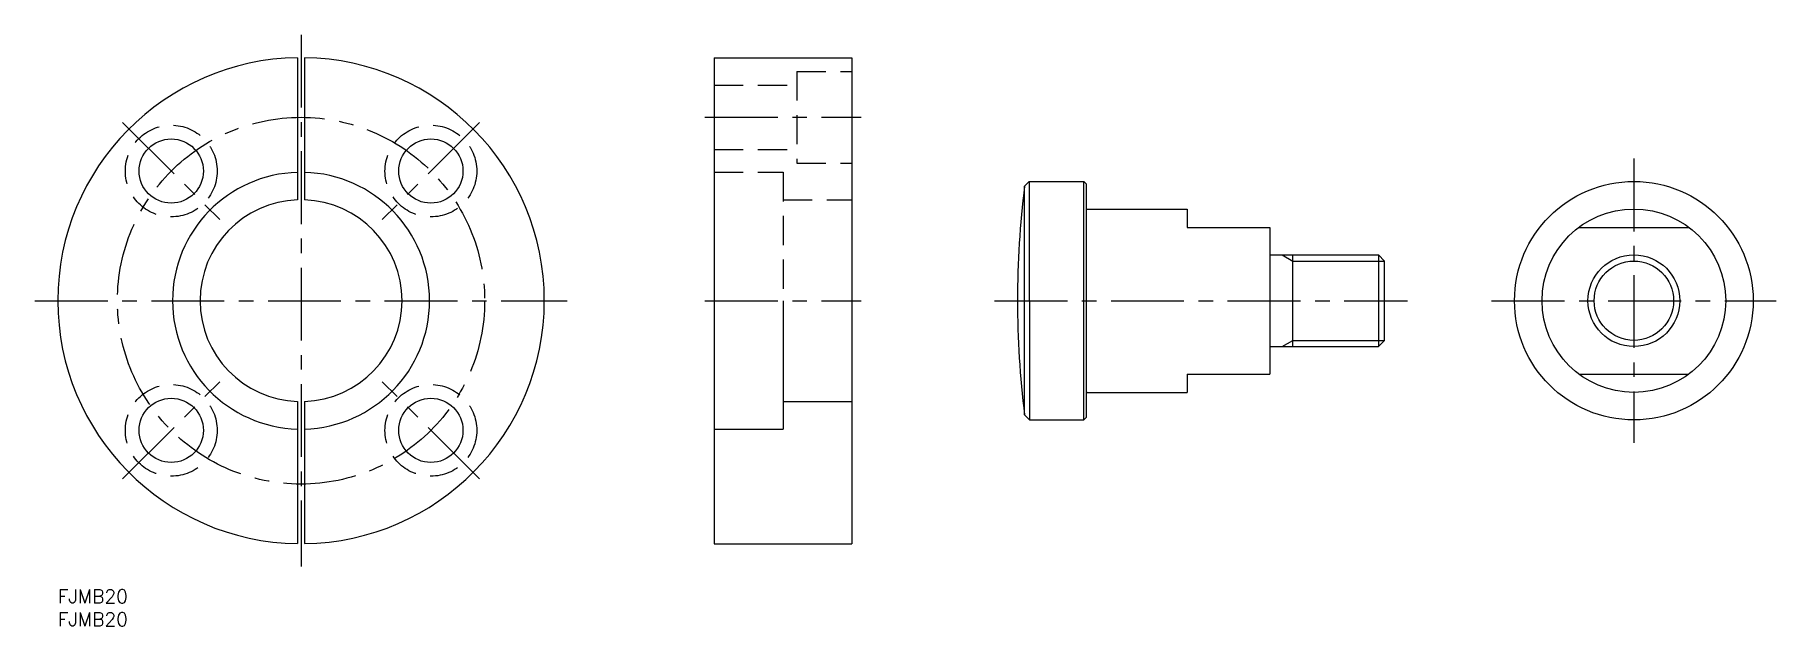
# Model space of a CAD drawing. Extents: x -5 to 374, y -8 to 121.
import ezdxf

# ---------------------------------------------------------------- set-up
doc = ezdxf.new("R2010")
doc.units = 0
doc.header["$LTSCALE"] = 0.5
doc.linetypes.add('CENTER', pattern=[50.8, 31.75, -6.35, 6.35, -6.35])
doc.linetypes.add('DASHED', pattern=[19.05, 12.7, -6.35])
for name, color, linetype in [('MSM_CENTER', 1, 'CENTER'), ('MSM_CONTINUOUS', 7, 'CONTINUOUS'), ('MSM_DASHED', 4, 'DASHED'), ('MSM_NARROW', 5, 'CONTINUOUS'), ('MSM_PART_NUMBER', 7, 'CONTINUOUS')]:
    doc.layers.add(name, color=color, linetype=linetype)
doc.styles.get("Standard").update_dxf_attribs({"font": 'txt.shx', "height": 3, "bigfont": 'bigfont.shx'})

# ---------------------------------------------------------------- blocks, each defined once
blk = doc.blocks.new('*U2')
at = {"layer": 'MSM_PART_NUMBER'}
blk.add_text('FJMB20', height=3, dxfattribs=at).set_placement((0, -3))
blk = doc.blocks.new('*U3')
at = {"layer": 'MSM_PART_NUMBER'}
blk.add_text('FJMB20', height=3, dxfattribs=at).set_placement((0, -8))

msp = doc.modelspace()

# ---------------------------------------------------------------- linework, layer by layer
at = {"layer": 'MSM_CENTER'}
for p, q in [((53, 121), (53, 5)), ((141, 103), (175, 103)), ((14.11, 101.89), (35.32, 80.68)), ((91.89, 101.89), (70.68, 80.68)), ((343.37, 94), (343.37, 32)), ((-5, 63), (111, 63)), ((141, 63), (175, 63)), ((204.07, 63), (294.07, 63)), ((312.37, 63), (374.37, 63)), ((14.11, 24.11), (35.32, 45.32)), ((91.89, 24.11), (70.68, 45.32))]:
    msp.add_line(p, q, dxfattribs=at)
msp.add_circle((53, 63), 40, dxfattribs=at)
at = {"layer": 'MSM_CONTINUOUS'}
for p, q in [((52.25, 115.99), (52.25, 84.99)), ((53.75, 115.99), (53.75, 84.99)), ((143, 116), (173, 116)), ((143, 116), (143, 10)), ((173, 116), (173, 10)), ((143, 89.5), (143, 89.5)), ((210.63, 38.07), (210.64, 88)), ((210.64, 88), (211.64, 89)), ((211.64, 89), (223.57, 89)), ((211.64, 89), (211.7, 37)), ((223.57, 89), (224.07, 88.5)), ((223.57, 37), (223.57, 89)), ((224.07, 88.5), (224.07, 37.5)), ((224.27, 83), (246.07, 83)), ((246.07, 83), (246.07, 79)), ((246.07, 79), (264.07, 79)), ((264.07, 79), (264.07, 47)), ((331.37, 79), (355.37, 79)), ((264.07, 73), (287.72, 73)), ((269.07, 53), (269.07, 73)), ((289.07, 71.65), (287.72, 73)), ((287.72, 73), (287.72, 53)), ((289.07, 54.35), (289.07, 71.65)), ((143, 63), (143, 63)), ((158, 63), (158, 35)), ((287.72, 53), (289.07, 54.35)), ((264.07, 53), (287.72, 53)), ((246.07, 47), (264.07, 47)), ((246.07, 47), (246.07, 43)), ((331.37, 47), (355.37, 47)), ((224.27, 43), (246.07, 43)), ((52.25, 41.01), (52.25, 10.01)), ((53.75, 41.01), (53.75, 10.01)), ((158, 41), (173, 41)), ((210.63, 38.07), (211.7, 37)), ((143, 35), (158, 35)), ((211.7, 37), (223.57, 37)), ((223.57, 37), (224.07, 37.5)), ((143, 10), (173, 10))]:
    msp.add_line(p, q, dxfattribs=at)
for centre, radius in [((24.72, 91.28), 7), ((81.28, 91.28), 7), ((343.37, 63), 26), ((343.37, 63), 20), ((343.37, 63), 10), ((24.72, 34.72), 7), ((81.28, 34.72), 7)]:
    msp.add_circle(centre, radius, dxfattribs=at)
for centre, radius, start, end in [((53, 63), 53, 90.8108, 269.1892), ((53, 63), 53, 270.8108, 89.1892), ((53, 63), 28, 91.5349, 268.4651), ((53, 63), 28, 271.5349, 88.4651), ((409.07, 63), 200, 172.8192, 187.1594), ((53, 63), 22, 91.9536, 268.0464), ((53, 63), 22, 271.9536, 88.0464), ((224.27, 83.2), 0.2, 180, 270), ((224.27, 42.8), 0.2, 90, 180)]:
    msp.add_arc(centre, radius, start, end, dxfattribs=at)
at = {"layer": 'MSM_DASHED'}
for p, q in [((161, 113), (173, 113)), ((161, 113), (161, 93)), ((143, 110), (161, 110)), ((143, 96), (161, 96)), ((161, 93), (173, 93)), ((143, 91), (158, 91)), ((158, 91), (158, 63)), ((158, 85), (173, 85))]:
    msp.add_line(p, q, dxfattribs=at)
for centre in [(24.72, 91.28), (81.28, 91.28), (24.72, 34.72), (81.28, 34.72)]:
    msp.add_circle(centre, 10, dxfattribs=at)
at = {"layer": 'MSM_NARROW'}
for p, q in [((266.73, 73), (269.07, 71.65)), ((269.07, 71.65), (289.07, 71.65)), ((266.73, 53), (269.07, 54.35)), ((269.07, 54.35), (289.07, 54.35))]:
    msp.add_line(p, q, dxfattribs=at)
msp.add_circle((343.37, 63), 8.65, dxfattribs=at)

# ---------------------------------------------------------------- block references
at = {"layer": 'MSM_CONTINUOUS'}
for name in ['*U2', '*U3']:
    msp.add_blockref(name, (0, 0), dxfattribs=at)

doc.saveas('drawing.dxf')
